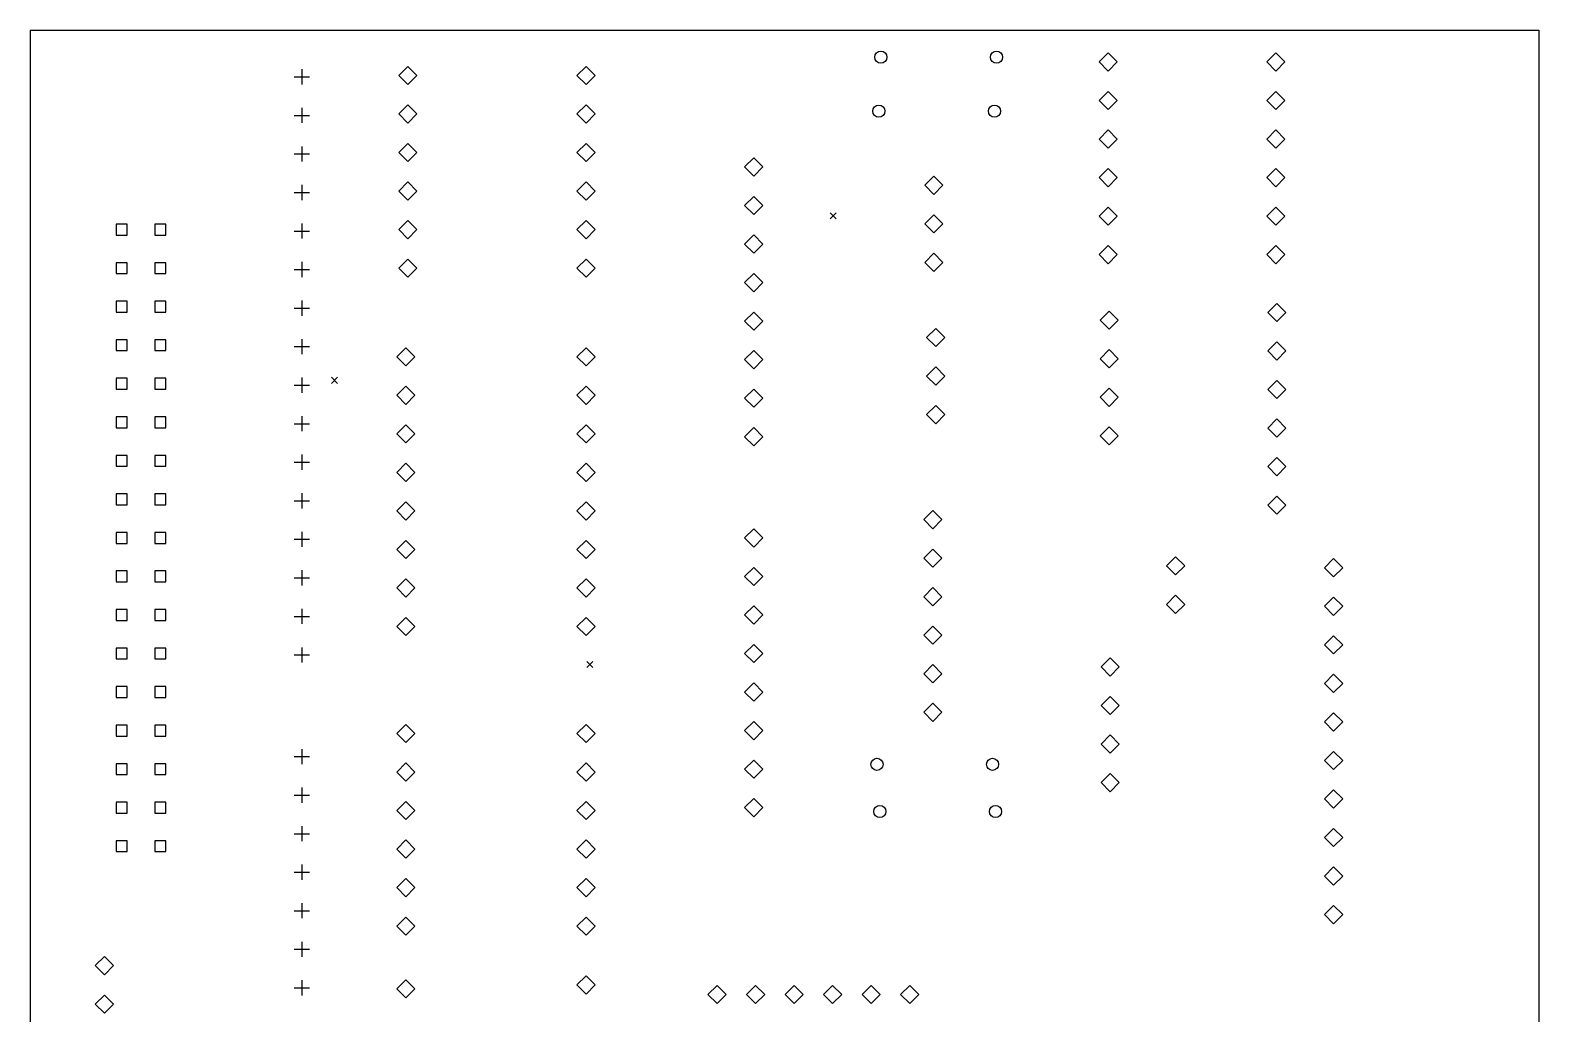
# Model space of a CAD drawing. Extents: x 129 to 229, y -164 to -37.
# Drawn here: x 129.9 to 229.4, y -101.8 to -37 of the extents above; entities that cross this region are included whole.
import ezdxf

# ---------------------------------------------------------------- set-up
doc = ezdxf.new("R2010")
doc.units = 0
doc.layers.add('BLACK', color=7, linetype='CONTINUOUS')

msp = doc.modelspace()

# ---------------------------------------------------------------- linework, layer by layer
at = {"layer": 'BLACK', "linetype": 'CONTINUOUS'}
for p, q in [((129.921, -36.957), (129.921, -136.398)), ((129.921, -36.957), (229.362, -36.957)), ((229.362, -36.957), (229.362, -136.398)), ((200.978, -38.4525), (200.378, -39.0525)), ((201.578, -39.0525), (200.978, -38.4525)), ((212.026, -38.4525), (211.426, -39.0525)), ((212.626, -39.0525), (212.026, -38.4525)), ((147.828, -39.535), (147.828, -40.535)), ((154.813, -39.3415), (154.213, -39.9415)), ((155.413, -39.9415), (154.813, -39.3415)), ((166.56, -39.3415), (165.96, -39.9415)), ((167.16, -39.9415), (166.56, -39.3415)), ((200.378, -39.0525), (200.978, -39.6525)), ((200.978, -39.6525), (201.578, -39.0525)), ((211.426, -39.0525), (212.026, -39.6525)), ((212.026, -39.6525), (212.626, -39.0525)), ((147.328, -40.035), (148.328, -40.035)), ((154.213, -39.9415), (154.813, -40.5415)), ((154.813, -40.5415), (155.413, -39.9415)), ((165.96, -39.9415), (166.56, -40.5415)), ((166.56, -40.5415), (167.16, -39.9415)), ((200.978, -40.9925), (200.378, -41.5925)), ((200.378, -41.5925), (200.978, -42.1925)), ((201.578, -41.5925), (200.978, -40.9925)), ((200.978, -42.1925), (201.578, -41.5925)), ((212.026, -40.9925), (211.426, -41.5925)), ((211.426, -41.5925), (212.026, -42.1925)), ((212.626, -41.5925), (212.026, -40.9925)), ((212.026, -42.1925), (212.626, -41.5925)), ((147.328, -42.575), (148.328, -42.575)), ((147.828, -42.075), (147.828, -43.075)), ((154.813, -41.8815), (154.213, -42.4815)), ((154.213, -42.4815), (154.813, -43.0815)), ((155.413, -42.4815), (154.813, -41.8815)), ((154.813, -43.0815), (155.413, -42.4815)), ((166.56, -41.8815), (165.96, -42.4815)), ((165.96, -42.4815), (166.56, -43.0815)), ((167.16, -42.4815), (166.56, -41.8815)), ((166.56, -43.0815), (167.16, -42.4815)), ((200.978, -43.5325), (200.378, -44.1325)), ((201.578, -44.1325), (200.978, -43.5325)), ((212.026, -43.5325), (211.426, -44.1325)), ((212.626, -44.1325), (212.026, -43.5325)), ((147.828, -44.615), (147.828, -45.615)), ((154.813, -44.4215), (154.213, -45.0215)), ((155.413, -45.0215), (154.813, -44.4215)), ((166.56, -44.4215), (165.96, -45.0215)), ((167.16, -45.0215), (166.56, -44.4215)), ((200.378, -44.1325), (200.978, -44.7325)), ((200.978, -44.7325), (201.578, -44.1325)), ((211.426, -44.1325), (212.026, -44.7325)), ((212.026, -44.7325), (212.626, -44.1325)), ((147.328, -45.115), (148.328, -45.115)), ((154.213, -45.0215), (154.813, -45.6215)), ((154.813, -45.6215), (155.413, -45.0215)), ((165.96, -45.0215), (166.56, -45.6215)), ((166.56, -45.6215), (167.16, -45.0215)), ((177.61, -45.374), (177.01, -45.974)), ((178.21, -45.974), (177.61, -45.374)), ((177.01, -45.974), (177.61, -46.574)), ((177.61, -46.574), (178.21, -45.974)), ((189.484, -46.5805), (188.884, -47.1805)), ((190.084, -47.1805), (189.484, -46.5805)), ((200.978, -46.0725), (200.378, -46.6725)), ((200.378, -46.6725), (200.978, -47.2725)), ((201.578, -46.6725), (200.978, -46.0725)), ((200.978, -47.2725), (201.578, -46.6725)), ((212.026, -46.0725), (211.426, -46.6725)), ((211.426, -46.6725), (212.026, -47.2725)), ((212.626, -46.6725), (212.026, -46.0725)), ((212.026, -47.2725), (212.626, -46.6725)), ((147.328, -47.655), (148.328, -47.655)), ((147.828, -47.155), (147.828, -48.155)), ((154.813, -46.9615), (154.213, -47.5615)), ((154.213, -47.5615), (154.813, -48.1615)), ((155.413, -47.5615), (154.813, -46.9615)), ((154.813, -48.1615), (155.413, -47.5615)), ((166.56, -46.9615), (165.96, -47.5615)), ((165.96, -47.5615), (166.56, -48.1615)), ((167.16, -47.5615), (166.56, -46.9615)), ((166.56, -48.1615), (167.16, -47.5615)), ((188.884, -47.1805), (189.484, -47.7805)), ((189.484, -47.7805), (190.084, -47.1805)), ((177.61, -47.914), (177.01, -48.514)), ((177.01, -48.514), (177.61, -49.114)), ((178.21, -48.514), (177.61, -47.914)), ((177.61, -49.114), (178.21, -48.514)), ((200.978, -48.6125), (200.378, -49.2125)), ((201.578, -49.2125), (200.978, -48.6125)), ((212.026, -48.6125), (211.426, -49.2125)), ((212.626, -49.2125), (212.026, -48.6125)), ((147.828, -49.695), (147.828, -50.695)), ((154.813, -49.5015), (154.213, -50.1015)), ((155.413, -50.1015), (154.813, -49.5015)), ((166.56, -49.5015), (165.96, -50.1015)), ((167.16, -50.1015), (166.56, -49.5015)), ((182.654, -48.9973), (183.054, -49.3973)), ((183.054, -48.9973), (182.654, -49.3973)), ((189.484, -49.1205), (188.884, -49.7205)), ((188.884, -49.7205), (189.484, -50.3205)), ((190.084, -49.7205), (189.484, -49.1205)), ((189.484, -50.3205), (190.084, -49.7205)), ((200.378, -49.2125), (200.978, -49.8125)), ((200.978, -49.8125), (201.578, -49.2125)), ((211.426, -49.2125), (212.026, -49.8125)), ((212.026, -49.8125), (212.626, -49.2125)), ((136.313, -49.7423), (135.595, -49.7423)), ((135.595, -49.7423), (135.595, -50.4607)), ((135.595, -50.4607), (136.313, -50.4607)), ((136.313, -50.4607), (136.313, -49.7423)), ((138.853, -49.7423), (138.135, -49.7423)), ((138.135, -49.7423), (138.135, -50.4607)), ((138.135, -50.4607), (138.853, -50.4607)), ((138.853, -50.4607), (138.853, -49.7423)), ((147.328, -50.195), (148.328, -50.195)), ((154.213, -50.1015), (154.813, -50.7015)), ((154.813, -50.7015), (155.413, -50.1015)), ((165.96, -50.1015), (166.56, -50.7015)), ((166.56, -50.7015), (167.16, -50.1015)), ((177.61, -50.454), (177.01, -51.054)), ((178.21, -51.054), (177.61, -50.454)), ((177.01, -51.054), (177.61, -51.654)), ((177.61, -51.654), (178.21, -51.054)), ((189.484, -51.6605), (188.884, -52.2605)), ((190.084, -52.2605), (189.484, -51.6605)), ((200.978, -51.1525), (200.378, -51.7525)), ((201.578, -51.7525), (200.978, -51.1525)), ((212.026, -51.1525), (211.426, -51.7525)), ((212.626, -51.7525), (212.026, -51.1525)), ((136.313, -52.2823), (135.595, -52.2823)), ((135.595, -52.2823), (135.595, -53.0007)), ((136.313, -53.0007), (136.313, -52.2823)), ((138.853, -52.2823), (138.135, -52.2823)), ((138.135, -52.2823), (138.135, -53.0007)), ((138.853, -53.0007), (138.853, -52.2823)), ((147.828, -52.235), (147.828, -53.235)), ((154.813, -52.0415), (154.213, -52.6415)), ((154.213, -52.6415), (154.813, -53.2415)), ((155.413, -52.6415), (154.813, -52.0415)), ((154.813, -53.2415), (155.413, -52.6415)), ((166.56, -52.0415), (165.96, -52.6415)), ((165.96, -52.6415), (166.56, -53.2415)), ((167.16, -52.6415), (166.56, -52.0415)), ((166.56, -53.2415), (167.16, -52.6415)), ((188.884, -52.2605), (189.484, -52.8605)), ((189.484, -52.8605), (190.084, -52.2605)), ((200.378, -51.7525), (200.978, -52.3525)), ((200.978, -52.3525), (201.578, -51.7525)), ((211.426, -51.7525), (212.026, -52.3525)), ((212.026, -52.3525), (212.626, -51.7525)), ((135.595, -53.0007), (136.313, -53.0007)), ((138.135, -53.0007), (138.853, -53.0007)), ((147.328, -52.735), (148.328, -52.735)), ((177.61, -52.994), (177.01, -53.594)), ((177.01, -53.594), (177.61, -54.194)), ((178.21, -53.594), (177.61, -52.994)), ((177.61, -54.194), (178.21, -53.594)), ((136.313, -54.8223), (135.595, -54.8223)), ((135.595, -54.8223), (135.595, -55.5407)), ((135.595, -55.5407), (136.313, -55.5407)), ((136.313, -55.5407), (136.313, -54.8223)), ((138.853, -54.8223), (138.135, -54.8223)), ((138.135, -54.8223), (138.135, -55.5407)), ((138.135, -55.5407), (138.853, -55.5407)), ((138.853, -55.5407), (138.853, -54.8223)), ((147.328, -55.275), (148.328, -55.275)), ((147.828, -54.775), (147.828, -55.775)), ((177.61, -55.534), (177.01, -56.134)), ((178.21, -56.134), (177.61, -55.534)), ((201.04, -55.4705), (200.44, -56.0705)), ((201.64, -56.0705), (201.04, -55.4705)), ((212.09, -54.9625), (211.49, -55.5625)), ((211.49, -55.5625), (212.09, -56.1625)), ((212.69, -55.5625), (212.09, -54.9625)), ((212.09, -56.1625), (212.69, -55.5625)), ((177.01, -56.134), (177.61, -56.734)), ((177.61, -56.734), (178.21, -56.134)), ((189.611, -56.6135), (189.011, -57.2135)), ((190.211, -57.2135), (189.611, -56.6135)), ((200.44, -56.0705), (201.04, -56.6705)), ((201.04, -56.6705), (201.64, -56.0705)), ((136.313, -57.3623), (135.595, -57.3623)), ((135.595, -57.3623), (135.595, -58.0807)), ((136.313, -58.0807), (136.313, -57.3623)), ((138.853, -57.3623), (138.135, -57.3623)), ((138.135, -57.3623), (138.135, -58.0807)), ((138.853, -58.0807), (138.853, -57.3623)), ((147.828, -57.315), (147.828, -58.315)), ((189.011, -57.2135), (189.611, -57.8135)), ((189.611, -57.8135), (190.211, -57.2135)), ((212.09, -57.5025), (211.49, -58.1025)), ((212.69, -58.1025), (212.09, -57.5025)), ((135.595, -58.0807), (136.313, -58.0807)), ((138.135, -58.0807), (138.853, -58.0807)), ((147.328, -57.815), (148.328, -57.815)), ((154.686, -57.8835), (154.086, -58.4835)), ((154.086, -58.4835), (154.686, -59.0835)), ((155.286, -58.4835), (154.686, -57.8835)), ((154.686, -59.0835), (155.286, -58.4835)), ((166.56, -57.8835), (165.96, -58.4835)), ((165.96, -58.4835), (166.56, -59.0835)), ((167.16, -58.4835), (166.56, -57.8835)), ((166.56, -59.0835), (167.16, -58.4835)), ((177.61, -58.074), (177.01, -58.674)), ((178.21, -58.674), (177.61, -58.074)), ((201.04, -58.0105), (200.44, -58.6105)), ((200.44, -58.6105), (201.04, -59.2105)), ((201.64, -58.6105), (201.04, -58.0105)), ((201.04, -59.2105), (201.64, -58.6105)), ((211.49, -58.1025), (212.09, -58.7025)), ((212.09, -58.7025), (212.69, -58.1025)), ((177.01, -58.674), (177.61, -59.274)), ((177.61, -59.274), (178.21, -58.674)), ((189.611, -59.1535), (189.011, -59.7535)), ((190.211, -59.7535), (189.611, -59.1535)), ((136.313, -59.9023), (135.595, -59.9023)), ((135.595, -59.9023), (135.595, -60.6207)), ((135.595, -60.6207), (136.313, -60.6207)), ((136.313, -60.6207), (136.313, -59.9023)), ((138.853, -59.9023), (138.135, -59.9023)), ((138.135, -59.9023), (138.135, -60.6207)), ((138.135, -60.6207), (138.853, -60.6207)), ((138.853, -60.6207), (138.853, -59.9023)), ((147.328, -60.355), (148.328, -60.355)), ((147.828, -59.855), (147.828, -60.855)), ((149.78, -59.8371), (150.18, -60.2371)), ((150.18, -59.8371), (149.78, -60.2371)), ((154.686, -60.4235), (154.086, -61.0235)), ((155.286, -61.0235), (154.686, -60.4235)), ((166.56, -60.4235), (165.96, -61.0235)), ((167.16, -61.0235), (166.56, -60.4235)), ((177.61, -60.614), (177.01, -61.214)), ((178.21, -61.214), (177.61, -60.614)), ((189.011, -59.7535), (189.611, -60.3535)), ((189.611, -60.3535), (190.211, -59.7535)), ((201.04, -60.5505), (200.44, -61.1505)), ((201.64, -61.1505), (201.04, -60.5505)), ((212.09, -60.0425), (211.49, -60.6425)), ((211.49, -60.6425), (212.09, -61.2425)), ((212.69, -60.6425), (212.09, -60.0425)), ((212.09, -61.2425), (212.69, -60.6425)), ((154.086, -61.0235), (154.686, -61.6235)), ((154.686, -61.6235), (155.286, -61.0235)), ((165.96, -61.0235), (166.56, -61.6235)), ((166.56, -61.6235), (167.16, -61.0235)), ((177.01, -61.214), (177.61, -61.814)), ((177.61, -61.814), (178.21, -61.214)), ((200.44, -61.1505), (201.04, -61.7505)), ((201.04, -61.7505), (201.64, -61.1505)), ((136.313, -62.4423), (135.595, -62.4423)), ((135.595, -62.4423), (135.595, -63.1607)), ((136.313, -63.1607), (136.313, -62.4423)), ((138.853, -62.4423), (138.135, -62.4423)), ((138.135, -62.4423), (138.135, -63.1607)), ((138.853, -63.1607), (138.853, -62.4423)), ((147.828, -62.395), (147.828, -63.395)), ((189.611, -61.6935), (189.011, -62.2935)), ((189.011, -62.2935), (189.611, -62.8935)), ((190.211, -62.2935), (189.611, -61.6935)), ((189.611, -62.8935), (190.211, -62.2935)), ((212.09, -62.5825), (211.49, -63.1825)), ((212.69, -63.1825), (212.09, -62.5825)), ((135.595, -63.1607), (136.313, -63.1607)), ((138.135, -63.1607), (138.853, -63.1607)), ((147.328, -62.895), (148.328, -62.895)), ((154.686, -62.9635), (154.086, -63.5635)), ((154.086, -63.5635), (154.686, -64.1635)), ((155.286, -63.5635), (154.686, -62.9635)), ((154.686, -64.1635), (155.286, -63.5635)), ((166.56, -62.9635), (165.96, -63.5635)), ((165.96, -63.5635), (166.56, -64.1635)), ((167.16, -63.5635), (166.56, -62.9635)), ((166.56, -64.1635), (167.16, -63.5635)), ((177.61, -63.154), (177.01, -63.754)), ((178.21, -63.754), (177.61, -63.154)), ((201.04, -63.0905), (200.44, -63.6905)), ((201.64, -63.6905), (201.04, -63.0905)), ((211.49, -63.1825), (212.09, -63.7825)), ((212.09, -63.7825), (212.69, -63.1825)), ((177.01, -63.754), (177.61, -64.354)), ((177.61, -64.354), (178.21, -63.754)), ((200.44, -63.6905), (201.04, -64.2905)), ((201.04, -64.2905), (201.64, -63.6905)), ((136.313, -64.9823), (135.595, -64.9823)), ((135.595, -64.9823), (135.595, -65.7007)), ((136.313, -65.7007), (136.313, -64.9823)), ((138.853, -64.9823), (138.135, -64.9823)), ((138.135, -64.9823), (138.135, -65.7007)), ((138.853, -65.7007), (138.853, -64.9823)), ((147.328, -65.435), (148.328, -65.435)), ((147.828, -64.935), (147.828, -65.935)), ((154.686, -65.5035), (154.086, -66.1035)), ((155.286, -66.1035), (154.686, -65.5035)), ((166.56, -65.5035), (165.96, -66.1035)), ((167.16, -66.1035), (166.56, -65.5035)), ((212.09, -65.1225), (211.49, -65.7225)), ((212.69, -65.7225), (212.09, -65.1225)), ((135.595, -65.7007), (136.313, -65.7007)), ((138.135, -65.7007), (138.853, -65.7007)), ((154.086, -66.1035), (154.686, -66.7035)), ((154.686, -66.7035), (155.286, -66.1035)), ((165.96, -66.1035), (166.56, -66.7035)), ((166.56, -66.7035), (167.16, -66.1035)), ((211.49, -65.7225), (212.09, -66.3225)), ((212.09, -66.3225), (212.69, -65.7225)), ((136.313, -67.5223), (135.595, -67.5223)), ((135.595, -67.5223), (135.595, -68.2407)), ((136.313, -68.2407), (136.313, -67.5223)), ((138.853, -67.5223), (138.135, -67.5223)), ((138.135, -67.5223), (138.135, -68.2407)), ((138.853, -68.2407), (138.853, -67.5223)), ((147.828, -67.475), (147.828, -68.475)), ((135.595, -68.2407), (136.313, -68.2407)), ((138.135, -68.2407), (138.853, -68.2407)), ((147.328, -67.975), (148.328, -67.975)), ((154.686, -68.0435), (154.086, -68.6435)), ((155.286, -68.6435), (154.686, -68.0435)), ((166.56, -68.0435), (165.96, -68.6435)), ((167.16, -68.6435), (166.56, -68.0435)), ((212.09, -67.6625), (211.49, -68.2625)), ((211.49, -68.2625), (212.09, -68.8625)), ((212.69, -68.2625), (212.09, -67.6625)), ((212.09, -68.8625), (212.69, -68.2625)), ((154.086, -68.6435), (154.686, -69.2435)), ((154.686, -69.2435), (155.286, -68.6435)), ((165.96, -68.6435), (166.56, -69.2435)), ((166.56, -69.2435), (167.16, -68.6435)), ((189.42, -68.615), (188.82, -69.215)), ((188.82, -69.215), (189.42, -69.815)), ((190.02, -69.215), (189.42, -68.615)), ((189.42, -69.815), (190.02, -69.215)), ((136.313, -70.0623), (135.595, -70.0623)), ((135.595, -70.0623), (135.595, -70.7807)), ((136.313, -70.7807), (136.313, -70.0623)), ((138.853, -70.0623), (138.135, -70.0623)), ((138.135, -70.0623), (138.135, -70.7807)), ((138.853, -70.7807), (138.853, -70.0623)), ((147.328, -70.515), (148.328, -70.515)), ((147.828, -70.015), (147.828, -71.015)), ((154.686, -70.5835), (154.086, -71.1835)), ((155.286, -71.1835), (154.686, -70.5835)), ((166.56, -70.5835), (165.96, -71.1835)), ((167.16, -71.1835), (166.56, -70.5835)), ((177.61, -69.8215), (177.01, -70.4215)), ((177.01, -70.4215), (177.61, -71.0215)), ((178.21, -70.4215), (177.61, -69.8215)), ((177.61, -71.0215), (178.21, -70.4215)), ((135.595, -70.7807), (136.313, -70.7807)), ((138.135, -70.7807), (138.853, -70.7807)), ((154.086, -71.1835), (154.686, -71.7835)), ((154.686, -71.7835), (155.286, -71.1835)), ((165.96, -71.1835), (166.56, -71.7835)), ((166.56, -71.7835), (167.16, -71.1835)), ((189.42, -71.155), (188.82, -71.755)), ((190.02, -71.755), (189.42, -71.155)), ((147.828, -72.555), (147.828, -73.555)), ((177.61, -72.3615), (177.01, -72.9615)), ((178.21, -72.9615), (177.61, -72.3615)), ((188.82, -71.755), (189.42, -72.355)), ((189.42, -72.355), (190.02, -71.755)), ((205.422, -71.663), (204.822, -72.263)), ((204.822, -72.263), (205.422, -72.863)), ((206.022, -72.263), (205.422, -71.663)), ((205.422, -72.863), (206.022, -72.263)), ((215.836, -71.79), (215.236, -72.39)), ((215.236, -72.39), (215.836, -72.99)), ((216.436, -72.39), (215.836, -71.79)), ((215.836, -72.99), (216.436, -72.39)), ((136.313, -72.6023), (135.595, -72.6023)), ((135.595, -72.6023), (135.595, -73.3207)), ((135.595, -73.3207), (136.313, -73.3207)), ((136.313, -73.3207), (136.313, -72.6023)), ((138.853, -72.6023), (138.135, -72.6023)), ((138.135, -72.6023), (138.135, -73.3207)), ((138.135, -73.3207), (138.853, -73.3207)), ((138.853, -73.3207), (138.853, -72.6023)), ((147.328, -73.055), (148.328, -73.055)), ((154.686, -73.1235), (154.086, -73.7235)), ((155.286, -73.7235), (154.686, -73.1235)), ((166.56, -73.1235), (165.96, -73.7235)), ((167.16, -73.7235), (166.56, -73.1235)), ((177.01, -72.9615), (177.61, -73.5615)), ((177.61, -73.5615), (178.21, -72.9615)), ((154.086, -73.7235), (154.686, -74.3235)), ((154.686, -74.3235), (155.286, -73.7235)), ((165.96, -73.7235), (166.56, -74.3235)), ((166.56, -74.3235), (167.16, -73.7235)), ((189.42, -73.695), (188.82, -74.295)), ((188.82, -74.295), (189.42, -74.895)), ((190.02, -74.295), (189.42, -73.695)), ((189.42, -74.895), (190.02, -74.295)), ((205.422, -74.203), (204.822, -74.803)), ((206.022, -74.803), (205.422, -74.203)), ((215.836, -74.33), (215.236, -74.93)), ((216.436, -74.93), (215.836, -74.33)), ((136.313, -75.1423), (135.595, -75.1423)), ((135.595, -75.1423), (135.595, -75.8607)), ((136.313, -75.8607), (136.313, -75.1423)), ((138.853, -75.1423), (138.135, -75.1423)), ((138.135, -75.1423), (138.135, -75.8607)), ((138.853, -75.8607), (138.853, -75.1423)), ((147.828, -75.095), (147.828, -76.095)), ((177.61, -74.9015), (177.01, -75.5015)), ((177.01, -75.5015), (177.61, -76.1015)), ((178.21, -75.5015), (177.61, -74.9015)), ((177.61, -76.1015), (178.21, -75.5015)), ((204.822, -74.803), (205.422, -75.403)), ((205.422, -75.403), (206.022, -74.803)), ((215.236, -74.93), (215.836, -75.53)), ((215.836, -75.53), (216.436, -74.93)), ((135.595, -75.8607), (136.313, -75.8607)), ((138.135, -75.8607), (138.853, -75.8607)), ((147.328, -75.595), (148.328, -75.595)), ((154.686, -75.6635), (154.086, -76.2635)), ((154.086, -76.2635), (154.686, -76.8635)), ((155.286, -76.2635), (154.686, -75.6635)), ((154.686, -76.8635), (155.286, -76.2635)), ((166.56, -75.6635), (165.96, -76.2635)), ((165.96, -76.2635), (166.56, -76.8635)), ((167.16, -76.2635), (166.56, -75.6635)), ((166.56, -76.8635), (167.16, -76.2635)), ((189.42, -76.235), (188.82, -76.835)), ((190.02, -76.835), (189.42, -76.235)), ((177.61, -77.4415), (177.01, -78.0415)), ((178.21, -78.0415), (177.61, -77.4415)), ((188.82, -76.835), (189.42, -77.435)), ((189.42, -77.435), (190.02, -76.835)), ((215.836, -76.87), (215.236, -77.47)), ((215.236, -77.47), (215.836, -78.07)), ((216.436, -77.47), (215.836, -76.87)), ((215.836, -78.07), (216.436, -77.47)), ((136.313, -77.6823), (135.595, -77.6823)), ((135.595, -77.6823), (135.595, -78.4007)), ((135.595, -78.4007), (136.313, -78.4007)), ((136.313, -78.4007), (136.313, -77.6823)), ((138.853, -77.6823), (138.135, -77.6823)), ((138.135, -77.6823), (138.135, -78.4007)), ((138.135, -78.4007), (138.853, -78.4007)), ((138.853, -78.4007), (138.853, -77.6823)), ((147.328, -78.135), (148.328, -78.135)), ((147.828, -77.635), (147.828, -78.635)), ((177.01, -78.0415), (177.61, -78.6415)), ((177.61, -78.6415), (178.21, -78.0415)), ((201.104, -78.3305), (200.504, -78.9305)), ((201.704, -78.9305), (201.104, -78.3305)), ((166.618, -78.5638), (167.018, -78.9638)), ((167.018, -78.5638), (166.618, -78.9638)), ((189.42, -78.775), (188.82, -79.375)), ((188.82, -79.375), (189.42, -79.975)), ((190.02, -79.375), (189.42, -78.775)), ((189.42, -79.975), (190.02, -79.375)), ((200.504, -78.9305), (201.104, -79.5305)), ((201.104, -79.5305), (201.704, -78.9305)), ((215.836, -79.41), (215.236, -80.01)), ((216.436, -80.01), (215.836, -79.41)), ((136.313, -80.2223), (135.595, -80.2223)), ((135.595, -80.2223), (135.595, -80.9407)), ((136.313, -80.9407), (136.313, -80.2223)), ((138.853, -80.2223), (138.135, -80.2223)), ((138.135, -80.2223), (138.135, -80.9407)), ((138.853, -80.9407), (138.853, -80.2223)), ((177.61, -79.9815), (177.01, -80.5815)), ((178.21, -80.5815), (177.61, -79.9815)), ((215.236, -80.01), (215.836, -80.61)), ((215.836, -80.61), (216.436, -80.01)), ((135.595, -80.9407), (136.313, -80.9407)), ((138.135, -80.9407), (138.853, -80.9407)), ((177.01, -80.5815), (177.61, -81.1815)), ((177.61, -81.1815), (178.21, -80.5815)), ((189.42, -81.315), (188.82, -81.915)), ((190.02, -81.915), (189.42, -81.315)), ((201.104, -80.8705), (200.504, -81.4705)), ((200.504, -81.4705), (201.104, -82.0705)), ((201.704, -81.4705), (201.104, -80.8705)), ((201.104, -82.0705), (201.704, -81.4705)), ((177.61, -82.5215), (177.01, -83.1215)), ((178.21, -83.1215), (177.61, -82.5215)), ((188.82, -81.915), (189.42, -82.515)), ((189.42, -82.515), (190.02, -81.915)), ((215.836, -81.95), (215.236, -82.55)), ((216.436, -82.55), (215.836, -81.95)), ((136.313, -82.7623), (135.595, -82.7623)), ((135.595, -82.7623), (135.595, -83.4807)), ((135.595, -83.4807), (136.313, -83.4807)), ((136.313, -83.4807), (136.313, -82.7623)), ((138.853, -82.7623), (138.135, -82.7623)), ((138.135, -82.7623), (138.135, -83.4807)), ((138.135, -83.4807), (138.853, -83.4807)), ((138.853, -83.4807), (138.853, -82.7623)), ((154.686, -82.712), (154.086, -83.312)), ((154.086, -83.312), (154.686, -83.912)), ((155.286, -83.312), (154.686, -82.712)), ((154.686, -83.912), (155.286, -83.312)), ((166.56, -82.712), (165.96, -83.312)), ((165.96, -83.312), (166.56, -83.912)), ((167.16, -83.312), (166.56, -82.712)), ((166.56, -83.912), (167.16, -83.312)), ((177.01, -83.1215), (177.61, -83.7215)), ((177.61, -83.7215), (178.21, -83.1215)), ((201.104, -83.4105), (200.504, -84.0105)), ((201.704, -84.0105), (201.104, -83.4105)), ((215.236, -82.55), (215.836, -83.15)), ((215.836, -83.15), (216.436, -82.55)), ((147.828, -84.336), (147.828, -85.336)), ((200.504, -84.0105), (201.104, -84.6105)), ((201.104, -84.6105), (201.704, -84.0105)), ((215.836, -84.49), (215.236, -85.09)), ((216.436, -85.09), (215.836, -84.49)), ((136.313, -85.3023), (135.595, -85.3023)), ((135.595, -85.3023), (135.595, -86.0207)), ((136.313, -86.0207), (136.313, -85.3023)), ((138.853, -85.3023), (138.135, -85.3023)), ((138.135, -85.3023), (138.135, -86.0207)), ((138.853, -86.0207), (138.853, -85.3023)), ((147.328, -84.836), (148.328, -84.836)), ((154.686, -85.252), (154.086, -85.852)), ((155.286, -85.852), (154.686, -85.252)), ((166.56, -85.252), (165.96, -85.852)), ((167.16, -85.852), (166.56, -85.252)), ((177.61, -85.0615), (177.01, -85.6615)), ((178.21, -85.6615), (177.61, -85.0615)), ((215.236, -85.09), (215.836, -85.69)), ((215.836, -85.69), (216.436, -85.09)), ((135.595, -86.0207), (136.313, -86.0207)), ((138.135, -86.0207), (138.853, -86.0207)), ((154.086, -85.852), (154.686, -86.452)), ((154.686, -86.452), (155.286, -85.852)), ((165.96, -85.852), (166.56, -86.452)), ((166.56, -86.452), (167.16, -85.852)), ((177.01, -85.6615), (177.61, -86.2615)), ((177.61, -86.2615), (178.21, -85.6615)), ((201.104, -85.9505), (200.504, -86.5505)), ((201.704, -86.5505), (201.104, -85.9505)), ((147.328, -87.376), (148.328, -87.376)), ((147.828, -86.876), (147.828, -87.876)), ((200.504, -86.5505), (201.104, -87.1505)), ((201.104, -87.1505), (201.704, -86.5505)), ((215.836, -87.03), (215.236, -87.63)), ((216.436, -87.63), (215.836, -87.03)), ((136.313, -87.8423), (135.595, -87.8423)), ((135.595, -87.8423), (135.595, -88.5607)), ((136.313, -88.5607), (136.313, -87.8423)), ((138.853, -87.8423), (138.135, -87.8423)), ((138.135, -87.8423), (138.135, -88.5607)), ((138.853, -88.5607), (138.853, -87.8423)), ((154.686, -87.792), (154.086, -88.392)), ((154.086, -88.392), (154.686, -88.992)), ((155.286, -88.392), (154.686, -87.792)), ((154.686, -88.992), (155.286, -88.392)), ((166.56, -87.792), (165.96, -88.392)), ((165.96, -88.392), (166.56, -88.992)), ((167.16, -88.392), (166.56, -87.792)), ((166.56, -88.992), (167.16, -88.392)), ((177.61, -87.6015), (177.01, -88.2015)), ((177.01, -88.2015), (177.61, -88.8015)), ((178.21, -88.2015), (177.61, -87.6015)), ((177.61, -88.8015), (178.21, -88.2015)), ((215.236, -87.63), (215.836, -88.23)), ((215.836, -88.23), (216.436, -87.63)), ((135.595, -88.5607), (136.313, -88.5607)), ((138.135, -88.5607), (138.853, -88.5607)), ((147.828, -89.416), (147.828, -90.416)), ((136.313, -90.3823), (135.595, -90.3823)), ((135.595, -90.3823), (135.595, -91.1007)), ((136.313, -91.1007), (136.313, -90.3823)), ((138.853, -90.3823), (138.135, -90.3823)), ((138.135, -90.3823), (138.135, -91.1007)), ((138.853, -91.1007), (138.853, -90.3823)), ((147.328, -89.916), (148.328, -89.916)), ((154.686, -90.332), (154.086, -90.932)), ((155.286, -90.932), (154.686, -90.332)), ((166.56, -90.332), (165.96, -90.932)), ((167.16, -90.932), (166.56, -90.332)), ((215.836, -89.57), (215.236, -90.17)), ((215.236, -90.17), (215.836, -90.77)), ((216.436, -90.17), (215.836, -89.57)), ((215.836, -90.77), (216.436, -90.17)), ((135.595, -91.1007), (136.313, -91.1007)), ((138.135, -91.1007), (138.853, -91.1007)), ((154.086, -90.932), (154.686, -91.532)), ((154.686, -91.532), (155.286, -90.932)), ((165.96, -90.932), (166.56, -91.532)), ((166.56, -91.532), (167.16, -90.932)), ((147.328, -92.456), (148.328, -92.456)), ((147.828, -91.956), (147.828, -92.956)), ((215.836, -92.11), (215.236, -92.71)), ((216.436, -92.71), (215.836, -92.11)), ((154.686, -92.872), (154.086, -93.472)), ((154.086, -93.472), (154.686, -94.072)), ((155.286, -93.472), (154.686, -92.872)), ((154.686, -94.072), (155.286, -93.472)), ((166.56, -92.872), (165.96, -93.472)), ((165.96, -93.472), (166.56, -94.072)), ((167.16, -93.472), (166.56, -92.872)), ((166.56, -94.072), (167.16, -93.472)), ((215.236, -92.71), (215.836, -93.31)), ((215.836, -93.31), (216.436, -92.71)), ((147.328, -94.996), (148.328, -94.996)), ((147.828, -94.496), (147.828, -95.496)), ((154.686, -95.412), (154.086, -96.012)), ((155.286, -96.012), (154.686, -95.412)), ((166.56, -95.412), (165.96, -96.012)), ((167.16, -96.012), (166.56, -95.412)), ((215.836, -94.65), (215.236, -95.25)), ((215.236, -95.25), (215.836, -95.85)), ((216.436, -95.25), (215.836, -94.65)), ((215.836, -95.85), (216.436, -95.25)), ((154.086, -96.012), (154.686, -96.612)), ((154.686, -96.612), (155.286, -96.012)), ((165.96, -96.012), (166.56, -96.612)), ((166.56, -96.612), (167.16, -96.012)), ((147.828, -97.036), (147.828, -98.036)), ((134.81, -98.0155), (134.21, -98.6155)), ((135.41, -98.6155), (134.81, -98.0155)), ((147.328, -97.536), (148.328, -97.536)), ((134.21, -98.6155), (134.81, -99.2155)), ((134.81, -99.2155), (135.41, -98.6155)), ((166.56, -99.2855), (165.96, -99.8855)), ((167.16, -99.8855), (166.56, -99.2855)), ((147.328, -100.076), (148.328, -100.076)), ((147.828, -99.576), (147.828, -100.576)), ((154.686, -99.54), (154.086, -100.14)), ((154.086, -100.14), (154.686, -100.74)), ((155.286, -100.14), (154.686, -99.54)), ((154.686, -100.74), (155.286, -100.14)), ((165.96, -99.8855), (166.56, -100.486)), ((166.56, -100.486), (167.16, -99.8855)), ((175.196, -99.92), (174.596, -100.52)), ((175.796, -100.52), (175.196, -99.92)), ((177.736, -99.92), (177.136, -100.52)), ((178.336, -100.52), (177.736, -99.92)), ((180.276, -99.92), (179.676, -100.52)), ((180.876, -100.52), (180.276, -99.92)), ((182.816, -99.92), (182.216, -100.52)), ((183.416, -100.52), (182.816, -99.92)), ((185.356, -99.92), (184.756, -100.52)), ((185.956, -100.52), (185.356, -99.92)), ((187.896, -99.92), (187.296, -100.52)), ((188.496, -100.52), (187.896, -99.92)), ((134.81, -100.555), (134.21, -101.155)), ((134.21, -101.155), (134.81, -101.755)), ((135.41, -101.155), (134.81, -100.555)), ((134.81, -101.755), (135.41, -101.155)), ((174.596, -100.52), (175.196, -101.12)), ((175.196, -101.12), (175.796, -100.52)), ((177.136, -100.52), (177.736, -101.12)), ((177.736, -101.12), (178.336, -100.52)), ((179.676, -100.52), (180.276, -101.12)), ((180.276, -101.12), (180.876, -100.52)), ((182.216, -100.52), (182.816, -101.12)), ((182.816, -101.12), (183.416, -100.52)), ((184.756, -100.52), (185.356, -101.12)), ((185.356, -101.12), (185.956, -100.52)), ((187.296, -100.52), (187.896, -101.12)), ((187.896, -101.12), (188.496, -100.52))]:
    msp.add_line(p, q, dxfattribs=at)
at = {"layer": 'BLACK'}
for centre in [(185.992, -38.735), (193.612, -38.735), (185.864, -42.291), (193.484, -42.291), (185.738, -85.344), (193.358, -85.344), (185.928, -88.4555), (193.548, -88.4555)]:
    msp.add_circle(centre, 0.4, dxfattribs=at)

doc.saveas('drawing.dxf')
